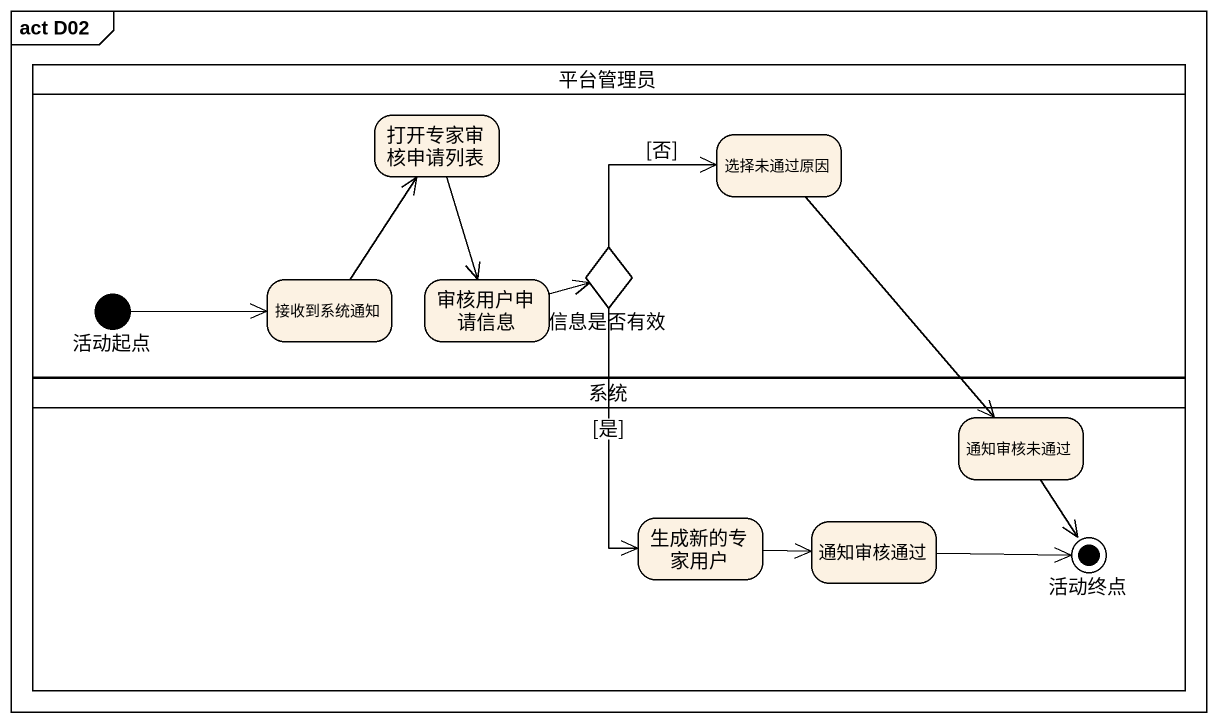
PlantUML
@startuml
mainframe act D02
hide empty description
state 平台管理员 <<partition>> {
  state 打开专家审核申请列表
  state 选择未通过原因
  state 活动起点 <<start>>
  state 接收到系统通知
  state 审核用户申请信息
  state 信息是否有效 <<choice>>
}
state 系统 <<partition>> {
  state 通知审核未通过
  state 生成新的专家用户
  state 通知审核通过
  state 活动终点 <<end>>
}
打开专家审核申请列表 --> 审核用户申请信息
选择未通过原因 --> 通知审核未通过
活动起点 -right-> 接收到系统通知
接收到系统通知 -up-> 打开专家审核申请列表
审核用户申请信息 -right-> 信息是否有效
信息是否有效 -up-> 选择未通过原因 : [否]
信息是否有效 --> 生成新的专家用户 : [是]
通知审核未通过 --> 活动终点
生成新的专家用户 -right-> 通知审核通过
通知审核通过 -right-> 活动终点
@enduml
